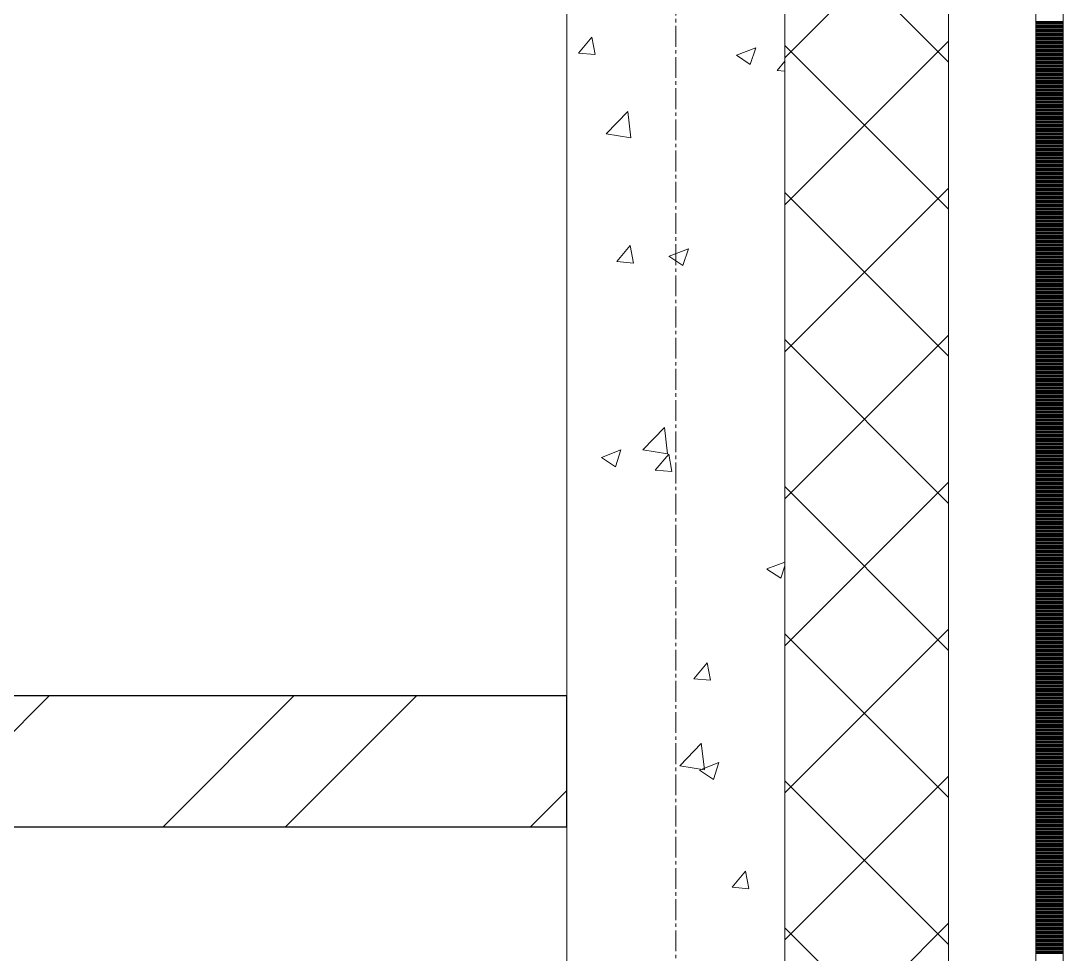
# Model space of a CAD drawing. Header units: millimetres. Extents: x -24360 to 609566, y -391049 to 148426.
# Drawn here: x 261045 to 262000, y -163966 to -163111 of the extents above; entities that cross this region are included whole.
import ezdxf

# ---------------------------------------------------------------- set-up
doc = ezdxf.new("R2010")
doc.units = ezdxf.units.MM
doc.linetypes.add('CENTER2', pattern=[28.575, 19.05, -3.175, 3.175, -3.175])
doc.layers.add('АР_Оси_РД_100', color=7, linetype='Continuous', lineweight=0, true_color=0x525252)
for name, color, linetype, lineweight in [('АР_Стены кирпич', 32, 'Continuous', 25), ('АР_Стены ПЕНОблок', 52, 'Continuous', 20), ('АР_Тонкая', 254, 'Continuous', 5), ('АР_Утеплитель', 31, 'Continuous', 0), ('АР_Штриховка', 8, 'Continuous', 0)]:
    doc.layers.add(name, color=color, linetype=linetype, lineweight=lineweight)

msp = doc.modelspace()

# ---------------------------------------------------------------- hatches: boundary and pattern name
at = {"layer": 'АР_Штриховка', "linetype": 'Continuous', "lineweight": 0, "true_color": 0x000000}
h = msp.add_hatch(dxfattribs=at)
h.set_pattern_fill('ANSI32', color=18, scale=25, style=0)
h.set_pattern_definition([(45, (241545, -219850), (-168.3798, 168.3798), []), (45, (241657.25, -219850), (-168.3798, 168.3798), [])])
h.paths.add_polyline_path([(257035, -163730), (257005, -163810), (257035, -163850), (258715, -163850), (258675, -163760), (258595, -163730)], flags=0)
h.paths.add_polyline_path([(258715, -163730), (258675, -163760), (258715, -163850), (261545, -163850), (261545, -163730)], flags=0)

# ---------------------------------------------------------------- linework, layer by layer
at = {"layer": 'АР_Оси_РД_100', "linetype": 'CENTER2'}
for q in [(261645, -155721.321), (261645, -158150)]:
    msp.add_line((261645, -167650), q, dxfattribs=at)
at = {"layer": 'АР_Стены кирпич', "color": 18, "linetype": 'Continuous', "lineweight": 25, "true_color": 0x000000}
for p, q in [((261545, -163730), (258715, -163730)), ((261545, -163850), (261545, -163730)), ((258715, -163850), (261545, -163850))]:
    msp.add_line(p, q, dxfattribs=at)
at = {"layer": 'АР_Стены ПЕНОблок', "color": 18, "linetype": 'Continuous', "lineweight": 20, "true_color": 0x000000}
for p, q in [((261545, -158150), (261545, -168350)), ((261745, -168350), (261745, -158150))]:
    msp.add_line(p, q, dxfattribs=at)
at = {"layer": 'АР_Тонкая', "color": 18, "linetype": 'Continuous', "lineweight": 5, "true_color": 0x000000}
for p, q in [((261895, -158150), (261895, -168350)), ((261975, -168350), (261975, -158150)), ((261975, -158150), (261975, -168350)), ((262000, -168350), (262000, -158150))]:
    msp.add_line(p, q, dxfattribs=at)
at = {"layer": 'АР_Утеплитель', "color": 18, "linetype": 'Continuous', "lineweight": 0, "true_color": 0x000000}
for p, q in [((261745, -158150), (261745, -168350)), ((261895, -168350), (261895, -158150))]:
    msp.add_line(p, q, dxfattribs=at)
at = {"layer": 'АР_Штриховка', "color": 18, "linetype": 'Continuous', "lineweight": 0, "true_color": 0x000000}
for p, q in [((261745, -163145.259), (261895, -162995.259)), ((261895, -163149.402), (261745, -162999.402)), ((261975, -163112), (262000, -163112)), ((261975, -163113), (262000, -163113)), ((261975, -163114), (262000, -163114)), ((261975, -163115), (262000, -163115)), ((261975, -163116), (262000, -163116)), ((261975, -163117), (262000, -163117)), ((261975, -163118), (262000, -163118)), ((261975, -163119), (262000, -163119)), ((261555.69, -163140.966), (261567.935, -163126.372)), ((261570.95, -163142.281), (261568.013, -163126.359)), ((261975, -163120), (262000, -163120)), ((261975, -163121), (262000, -163121)), ((261975, -163122), (262000, -163122)), ((261975, -163123), (262000, -163123)), ((261975, -163124), (262000, -163124)), ((261975, -163125), (262000, -163125)), ((261975, -163126), (262000, -163126)), ((261975, -163127), (262000, -163127)), ((261975, -163128), (262000, -163128)), ((261975, -163129), (262000, -163129)), ((261700.538, -163142.988), (261718.322, -163136.162)), ((261713.156, -163151.557), (261718.306, -163136.208)), ((261745, -163279.963), (261895, -163129.963)), ((261895, -163284.106), (261745, -163134.106)), ((261975, -163130), (262000, -163130)), ((261975, -163131), (262000, -163131)), ((261975, -163132), (262000, -163132)), ((261975, -163133), (262000, -163133)), ((261975, -163134), (262000, -163134)), ((261975, -163135), (262000, -163135)), ((261975, -163136), (262000, -163136)), ((261975, -163137), (262000, -163137)), ((261975, -163138), (262000, -163138)), ((261555.69, -163140.967), (261570.872, -163142.295)), ((261700.517, -163143.034), (261713.152, -163151.556)), ((261737.874, -163156.905), (261745, -163148.413)), ((261975, -163139), (262000, -163139)), ((261975, -163140), (262000, -163140)), ((261975, -163141), (262000, -163141)), ((261975, -163142), (262000, -163142)), ((261975, -163143), (262000, -163143)), ((261975, -163144), (262000, -163144)), ((261975, -163145), (262000, -163145)), ((261975, -163146), (262000, -163146)), ((261975, -163147), (262000, -163147)), ((261975, -163148), (262000, -163148)), ((261737.874, -163156.906), (261745, -163157.529)), ((261975, -163149), (262000, -163149)), ((261975, -163150), (262000, -163150)), ((261975, -163151), (262000, -163151)), ((261975, -163152), (262000, -163152)), ((261975, -163153), (262000, -163153)), ((261975, -163154), (262000, -163154)), ((261975, -163155), (262000, -163155)), ((261975, -163156), (262000, -163156)), ((261975, -163157), (262000, -163157)), ((261975, -163158), (262000, -163158)), ((261975, -163159), (262000, -163159)), ((261975, -163160), (262000, -163160)), ((261975, -163161), (262000, -163161)), ((261975, -163162), (262000, -163162)), ((261975, -163163), (262000, -163163)), ((261975, -163164), (262000, -163164)), ((261975, -163165), (262000, -163165)), ((261975, -163166), (262000, -163166)), ((261975, -163167), (262000, -163167)), ((261975, -163168), (262000, -163168)), ((261975, -163169), (262000, -163169)), ((261975, -163170), (262000, -163170)), ((261975, -163171), (262000, -163171)), ((261975, -163172), (262000, -163172)), ((261975, -163173), (262000, -163173)), ((261975, -163174), (262000, -163174)), ((261975, -163175), (262000, -163175)), ((261975, -163176), (262000, -163176)), ((261975, -163177), (262000, -163177)), ((261975, -163178), (262000, -163178)), ((261975, -163179), (262000, -163179)), ((261975, -163180), (262000, -163180)), ((261975, -163181), (262000, -163181)), ((261975, -163182), (262000, -163182)), ((261975, -163183), (262000, -163183)), ((261975, -163184), (262000, -163184)), ((261975, -163185), (262000, -163185)), ((261975, -163186), (262000, -163186)), ((261581.174, -163215.058), (261600.957, -163194.439)), ((261603.786, -163218.559), (261600.979, -163194.436)), ((261975, -163187), (262000, -163187)), ((261975, -163188), (262000, -163188)), ((261975, -163189), (262000, -163189)), ((261975, -163190), (262000, -163190)), ((261975, -163191), (262000, -163191)), ((261975, -163192), (262000, -163192)), ((261975, -163193), (262000, -163193)), ((261975, -163194), (262000, -163194)), ((261975, -163195), (262000, -163195)), ((261975, -163196), (262000, -163196)), ((261975, -163197), (262000, -163197)), ((261975, -163198), (262000, -163198)), ((261975, -163199), (262000, -163199)), ((261975, -163200), (262000, -163200)), ((261975, -163201), (262000, -163201)), ((261975, -163202), (262000, -163202)), ((261975, -163203), (262000, -163203)), ((261975, -163204), (262000, -163204)), ((261975, -163205), (262000, -163205)), ((261581.19, -163215.092), (261603.78, -163218.596)), ((261975, -163206), (262000, -163206)), ((261975, -163207), (262000, -163207)), ((261975, -163208), (262000, -163208)), ((261975, -163209), (262000, -163209)), ((261975, -163210), (262000, -163210)), ((261975, -163211), (262000, -163211)), ((261975, -163212), (262000, -163212)), ((261975, -163213), (262000, -163213)), ((261975, -163214), (262000, -163214)), ((261975, -163215), (262000, -163215)), ((261975, -163216), (262000, -163216)), ((261975, -163217), (262000, -163217)), ((261975, -163218), (262000, -163218)), ((261975, -163219), (262000, -163219)), ((261975, -163220), (262000, -163220)), ((261975, -163221), (262000, -163221)), ((261975, -163222), (262000, -163222)), ((261975, -163223), (262000, -163223)), ((261975, -163224), (262000, -163224)), ((261975, -163225), (262000, -163225)), ((261975, -163226), (262000, -163226)), ((261975, -163227), (262000, -163227)), ((261975, -163228), (262000, -163228)), ((261975, -163229), (262000, -163229)), ((261975, -163230), (262000, -163230)), ((261975, -163231), (262000, -163231)), ((261975, -163232), (262000, -163232)), ((261975, -163233), (262000, -163233)), ((261975, -163234), (262000, -163234)), ((261975, -163235), (262000, -163235)), ((261975, -163236), (262000, -163236)), ((261975, -163237), (262000, -163237)), ((261975, -163238), (262000, -163238)), ((261975, -163239), (262000, -163239)), ((261975, -163240), (262000, -163240)), ((261975, -163241), (262000, -163241)), ((261975, -163242), (262000, -163242)), ((261975, -163243), (262000, -163243)), ((261975, -163244), (262000, -163244)), ((261975, -163245), (262000, -163245)), ((261975, -163246), (262000, -163246)), ((261975, -163247), (262000, -163247)), ((261975, -163248), (262000, -163248)), ((261975, -163249), (262000, -163249)), ((261975, -163250), (262000, -163250)), ((261975, -163251), (262000, -163251)), ((261975, -163252), (262000, -163252)), ((261975, -163253), (262000, -163253)), ((261975, -163254), (262000, -163254)), ((261975, -163255), (262000, -163255)), ((261975, -163256), (262000, -163256)), ((261975, -163257), (262000, -163257)), ((261975, -163258), (262000, -163258)), ((261975, -163259), (262000, -163259)), ((261975, -163260), (262000, -163260)), ((261975, -163261), (262000, -163261)), ((261975, -163262), (262000, -163262)), ((261975, -163263), (262000, -163263)), ((261745, -163414.666), (261895, -163264.666)), ((261895, -163418.81), (261745, -163268.81)), ((261975, -163264), (262000, -163264)), ((261975, -163265), (262000, -163265)), ((261975, -163266), (262000, -163266)), ((261975, -163267), (262000, -163267)), ((261975, -163268), (262000, -163268)), ((261975, -163269), (262000, -163269)), ((261975, -163270), (262000, -163270)), ((261975, -163271), (262000, -163271)), ((261975, -163272), (262000, -163272)), ((261975, -163273), (262000, -163273)), ((261975, -163274), (262000, -163274)), ((261975, -163275), (262000, -163275)), ((261975, -163276), (262000, -163276)), ((261975, -163277), (262000, -163277)), ((261975, -163278), (262000, -163278)), ((261975, -163279), (262000, -163279)), ((261975, -163280), (262000, -163280)), ((261975, -163281), (262000, -163281)), ((261975, -163282), (262000, -163282)), ((261975, -163283), (262000, -163283)), ((261975, -163284), (262000, -163284)), ((261975, -163285), (262000, -163285)), ((261975, -163286), (262000, -163286)), ((261975, -163287), (262000, -163287)), ((261975, -163288), (262000, -163288)), ((261975, -163289), (262000, -163289)), ((261975, -163290), (262000, -163290)), ((261975, -163291), (262000, -163291)), ((261975, -163292), (262000, -163292)), ((261975, -163293), (262000, -163293)), ((261975, -163294), (262000, -163294)), ((261975, -163295), (262000, -163295)), ((261975, -163296), (262000, -163296)), ((261975, -163297), (262000, -163297)), ((261975, -163298), (262000, -163298)), ((261975, -163299), (262000, -163299)), ((261975, -163300), (262000, -163300)), ((261975, -163301), (262000, -163301)), ((261975, -163302), (262000, -163302)), ((261975, -163303), (262000, -163303)), ((261975, -163304), (262000, -163304)), ((261975, -163305), (262000, -163305)), ((261975, -163306), (262000, -163306)), ((261975, -163307), (262000, -163307)), ((261975, -163308), (262000, -163308)), ((261975, -163309), (262000, -163309)), ((261975, -163310), (262000, -163310)), ((261590.933, -163332.022), (261603.178, -163317.429)), ((261606.193, -163333.338), (261603.256, -163317.416)), ((261638.736, -163327.177), (261656.52, -163320.35)), ((261975, -163311), (262000, -163311)), ((261975, -163312), (262000, -163312)), ((261975, -163313), (262000, -163313)), ((261975, -163314), (262000, -163314)), ((261975, -163315), (262000, -163315)), ((261975, -163316), (262000, -163316)), ((261975, -163317), (262000, -163317)), ((261975, -163318), (262000, -163318)), ((261975, -163319), (262000, -163319)), ((261975, -163320), (262000, -163320)), ((261638.715, -163327.222), (261651.35, -163335.744)), ((261651.354, -163335.745), (261656.504, -163320.396)), ((261975, -163321), (262000, -163321)), ((261975, -163322), (262000, -163322)), ((261975, -163323), (262000, -163323)), ((261975, -163324), (262000, -163324)), ((261975, -163325), (262000, -163325)), ((261975, -163326), (262000, -163326)), ((261975, -163327), (262000, -163327)), ((261975, -163328), (262000, -163328)), ((261975, -163329), (262000, -163329)), ((261590.933, -163332.024), (261606.115, -163333.352)), ((261975, -163330), (262000, -163330)), ((261975, -163331), (262000, -163331)), ((261975, -163332), (262000, -163332)), ((261975, -163333), (262000, -163333)), ((261975, -163334), (262000, -163334)), ((261975, -163335), (262000, -163335)), ((261975, -163336), (262000, -163336)), ((261975, -163337), (262000, -163337)), ((261975, -163338), (262000, -163338)), ((261975, -163339), (262000, -163339)), ((261975, -163340), (262000, -163340)), ((261975, -163341), (262000, -163341)), ((261975, -163342), (262000, -163342)), ((261975, -163343), (262000, -163343)), ((261975, -163344), (262000, -163344)), ((261975, -163345), (262000, -163345)), ((261975, -163346), (262000, -163346)), ((261975, -163347), (262000, -163347)), ((261975, -163348), (262000, -163348)), ((261975, -163349), (262000, -163349)), ((261975, -163350), (262000, -163350)), ((261975, -163351), (262000, -163351)), ((261975, -163352), (262000, -163352)), ((261975, -163353), (262000, -163353)), ((261975, -163354), (262000, -163354)), ((261975, -163355), (262000, -163355)), ((261975, -163356), (262000, -163356)), ((261975, -163357), (262000, -163357)), ((261975, -163358), (262000, -163358)), ((261975, -163359), (262000, -163359)), ((261975, -163360), (262000, -163360)), ((261975, -163361), (262000, -163361)), ((261975, -163362), (262000, -163362)), ((261975, -163363), (262000, -163363)), ((261975, -163364), (262000, -163364)), ((261975, -163365), (262000, -163365)), ((261975, -163366), (262000, -163366)), ((261975, -163367), (262000, -163367)), ((261975, -163368), (262000, -163368)), ((261975, -163369), (262000, -163369)), ((261975, -163370), (262000, -163370)), ((261975, -163371), (262000, -163371)), ((261975, -163372), (262000, -163372)), ((261975, -163373), (262000, -163373)), ((261975, -163374), (262000, -163374)), ((261975, -163375), (262000, -163375)), ((261975, -163376), (262000, -163376)), ((261975, -163377), (262000, -163377)), ((261975, -163378), (262000, -163378)), ((261975, -163379), (262000, -163379)), ((261975, -163380), (262000, -163380)), ((261975, -163381), (262000, -163381)), ((261975, -163382), (262000, -163382)), ((261975, -163383), (262000, -163383)), ((261975, -163384), (262000, -163384)), ((261975, -163385), (262000, -163385)), ((261975, -163386), (262000, -163386)), ((261975, -163387), (262000, -163387)), ((261975, -163388), (262000, -163388)), ((261975, -163389), (262000, -163389)), ((261975, -163390), (262000, -163390)), ((261975, -163391), (262000, -163391)), ((261975, -163392), (262000, -163392)), ((261975, -163393), (262000, -163393)), ((261975, -163394), (262000, -163394)), ((261975, -163395), (262000, -163395)), ((261975, -163396), (262000, -163396)), ((261745, -163549.37), (261895, -163399.37)), ((261895, -163553.514), (261745, -163403.514)), ((261975, -163397), (262000, -163397)), ((261975, -163398), (262000, -163398)), ((261975, -163399), (262000, -163399)), ((261975, -163400), (262000, -163400)), ((261975, -163401), (262000, -163401)), ((261975, -163402), (262000, -163402)), ((261975, -163403), (262000, -163403)), ((261975, -163404), (262000, -163404)), ((261975, -163405), (262000, -163405)), ((261975, -163406), (262000, -163406)), ((261975, -163407), (262000, -163407)), ((261975, -163408), (262000, -163408)), ((261975, -163409), (262000, -163409)), ((261975, -163410), (262000, -163410)), ((261975, -163411), (262000, -163411)), ((261975, -163412), (262000, -163412)), ((261975, -163413), (262000, -163413)), ((261975, -163414), (262000, -163414)), ((261975, -163415), (262000, -163415)), ((261975, -163416), (262000, -163416)), ((261975, -163417), (262000, -163417)), ((261975, -163418), (262000, -163418)), ((261975, -163419), (262000, -163419)), ((261975, -163420), (262000, -163420)), ((261975, -163421), (262000, -163421)), ((261975, -163422), (262000, -163422)), ((261975, -163423), (262000, -163423)), ((261975, -163424), (262000, -163424)), ((261975, -163425), (262000, -163425)), ((261975, -163426), (262000, -163426)), ((261975, -163427), (262000, -163427)), ((261975, -163428), (262000, -163428)), ((261975, -163429), (262000, -163429)), ((261975, -163430), (262000, -163430)), ((261975, -163431), (262000, -163431)), ((261975, -163432), (262000, -163432)), ((261975, -163433), (262000, -163433)), ((261975, -163434), (262000, -163434)), ((261975, -163435), (262000, -163435)), ((261975, -163436), (262000, -163436)), ((261975, -163437), (262000, -163437)), ((261975, -163438), (262000, -163438)), ((261975, -163439), (262000, -163439)), ((261975, -163440), (262000, -163440)), ((261975, -163441), (262000, -163441)), ((261975, -163442), (262000, -163442)), ((261975, -163443), (262000, -163443)), ((261975, -163444), (262000, -163444)), ((261975, -163445), (262000, -163445)), ((261975, -163446), (262000, -163446)), ((261975, -163447), (262000, -163447)), ((261975, -163448), (262000, -163448)), ((261975, -163449), (262000, -163449)), ((261975, -163450), (262000, -163450)), ((261975, -163451), (262000, -163451)), ((261975, -163452), (262000, -163452)), ((261975, -163453), (262000, -163453)), ((261975, -163454), (262000, -163454)), ((261975, -163455), (262000, -163455)), ((261975, -163456), (262000, -163456)), ((261975, -163457), (262000, -163457)), ((261975, -163458), (262000, -163458)), ((261975, -163459), (262000, -163459)), ((261975, -163460), (262000, -163460)), ((261975, -163461), (262000, -163461)), ((261975, -163462), (262000, -163462)), ((261975, -163463), (262000, -163463)), ((261975, -163464), (262000, -163464)), ((261975, -163465), (262000, -163465)), ((261975, -163466), (262000, -163466)), ((261975, -163467), (262000, -163467)), ((261975, -163468), (262000, -163468)), ((261975, -163469), (262000, -163469)), ((261975, -163470), (262000, -163470)), ((261975, -163471), (262000, -163471)), ((261975, -163472), (262000, -163472)), ((261975, -163473), (262000, -163473)), ((261975, -163474), (262000, -163474)), ((261975, -163475), (262000, -163475)), ((261975, -163476), (262000, -163476)), ((261975, -163477), (262000, -163477)), ((261975, -163478), (262000, -163478)), ((261975, -163479), (262000, -163479)), ((261975, -163480), (262000, -163480)), ((261975, -163481), (262000, -163481)), ((261975, -163482), (262000, -163482)), ((261614.849, -163504.526), (261634.632, -163483.907)), ((261637.46, -163508.027), (261634.654, -163483.905)), ((261975, -163483), (262000, -163483)), ((261975, -163484), (262000, -163484)), ((261975, -163485), (262000, -163485)), ((261975, -163486), (262000, -163486)), ((261975, -163487), (262000, -163487)), ((261975, -163488), (262000, -163488)), ((261975, -163489), (262000, -163489)), ((261975, -163490), (262000, -163490)), ((261975, -163491), (262000, -163491)), ((261975, -163492), (262000, -163492)), ((261975, -163493), (262000, -163493)), ((261975, -163494), (262000, -163494)), ((261975, -163495), (262000, -163495)), ((261975, -163496), (262000, -163496)), ((261975, -163497), (262000, -163497)), ((261975, -163498), (262000, -163498)), ((261975, -163499), (262000, -163499)), ((261975, -163500), (262000, -163500)), ((261975, -163501), (262000, -163501)), ((261576.913, -163511.41), (261589.548, -163519.932)), ((261576.933, -163511.365), (261594.718, -163504.538)), ((261589.552, -163519.933), (261594.702, -163504.584)), ((261614.865, -163504.56), (261637.455, -163508.064)), ((261626.177, -163523.079), (261638.422, -163508.486)), ((261641.436, -163524.395), (261638.499, -163508.473)), ((261975, -163502), (262000, -163502)), ((261975, -163503), (262000, -163503)), ((261975, -163504), (262000, -163504)), ((261975, -163505), (262000, -163505)), ((261975, -163506), (262000, -163506)), ((261975, -163507), (262000, -163507)), ((261975, -163508), (262000, -163508)), ((261975, -163509), (262000, -163509)), ((261975, -163510), (262000, -163510)), ((261975, -163511), (262000, -163511)), ((261975, -163512), (262000, -163512)), ((261975, -163513), (262000, -163513)), ((261975, -163514), (262000, -163514)), ((261975, -163515), (262000, -163515)), ((261975, -163516), (262000, -163516)), ((261975, -163517), (262000, -163517)), ((261975, -163518), (262000, -163518)), ((261975, -163519), (262000, -163519)), ((261975, -163520), (262000, -163520)), ((261975, -163521), (262000, -163521)), ((261626.176, -163523.081), (261641.358, -163524.409)), ((261975, -163522), (262000, -163522)), ((261975, -163523), (262000, -163523)), ((261975, -163524), (262000, -163524)), ((261975, -163525), (262000, -163525)), ((261975, -163526), (262000, -163526)), ((261975, -163527), (262000, -163527)), ((261975, -163528), (262000, -163528)), ((261975, -163529), (262000, -163529)), ((261975, -163530), (262000, -163530)), ((261745, -163684.074), (261895, -163534.074)), ((261895, -163688.218), (261745, -163538.218)), ((261975, -163531), (262000, -163531)), ((261975, -163532), (262000, -163532)), ((261975, -163533), (262000, -163533)), ((261975, -163534), (262000, -163534)), ((261975, -163535), (262000, -163535)), ((261975, -163536), (262000, -163536)), ((261975, -163537), (262000, -163537)), ((261975, -163538), (262000, -163538)), ((261975, -163539), (262000, -163539)), ((261975, -163540), (262000, -163540)), ((261975, -163541), (262000, -163541)), ((261975, -163542), (262000, -163542)), ((261975, -163543), (262000, -163543)), ((261975, -163544), (262000, -163544)), ((261975, -163545), (262000, -163545)), ((261975, -163546), (262000, -163546)), ((261975, -163547), (262000, -163547)), ((261975, -163548), (262000, -163548)), ((261975, -163549), (262000, -163549)), ((261975, -163550), (262000, -163550)), ((261975, -163551), (262000, -163551)), ((261975, -163552), (262000, -163552)), ((261975, -163553), (262000, -163553)), ((261975, -163554), (262000, -163554)), ((261975, -163555), (262000, -163555)), ((261975, -163556), (262000, -163556)), ((261975, -163557), (262000, -163557)), ((261975, -163558), (262000, -163558)), ((261975, -163559), (262000, -163559)), ((261975, -163560), (262000, -163560)), ((261975, -163561), (262000, -163561)), ((261975, -163562), (262000, -163562)), ((261975, -163563), (262000, -163563)), ((261975, -163564), (262000, -163564)), ((261975, -163565), (262000, -163565)), ((261975, -163566), (262000, -163566)), ((261975, -163567), (262000, -163567)), ((261975, -163568), (262000, -163568)), ((261975, -163569), (262000, -163569)), ((261975, -163570), (262000, -163570)), ((261975, -163571), (262000, -163571)), ((261975, -163572), (262000, -163572)), ((261975, -163573), (262000, -163573)), ((261975, -163574), (262000, -163574)), ((261975, -163575), (262000, -163575)), ((261975, -163576), (262000, -163576)), ((261975, -163577), (262000, -163577)), ((261975, -163578), (262000, -163578)), ((261975, -163579), (262000, -163579)), ((261975, -163580), (262000, -163580)), ((261975, -163581), (262000, -163581)), ((261975, -163582), (262000, -163582)), ((261975, -163583), (262000, -163583)), ((261975, -163584), (262000, -163584)), ((261975, -163585), (262000, -163585)), ((261975, -163586), (262000, -163586)), ((261975, -163587), (262000, -163587)), ((261975, -163588), (262000, -163588)), ((261975, -163589), (262000, -163589)), ((261975, -163590), (262000, -163590)), ((261975, -163591), (262000, -163591)), ((261975, -163592), (262000, -163592)), ((261975, -163593), (262000, -163593)), ((261975, -163594), (262000, -163594)), ((261975, -163595), (262000, -163595)), ((261975, -163596), (262000, -163596)), ((261975, -163597), (262000, -163597)), ((261975, -163598), (262000, -163598)), ((261975, -163599), (262000, -163599)), ((261975, -163600), (262000, -163600)), ((261975, -163601), (262000, -163601)), ((261975, -163602), (262000, -163602)), ((261975, -163603), (262000, -163603)), ((261975, -163604), (262000, -163604)), ((261975, -163605), (262000, -163605)), ((261975, -163606), (262000, -163606)), ((261728.527, -163613.675), (261741.162, -163622.197)), ((261728.548, -163613.63), (261745, -163607.314)), ((261741.166, -163622.198), (261745, -163610.773)), ((261975, -163607), (262000, -163607)), ((261975, -163608), (262000, -163608)), ((261975, -163609), (262000, -163609)), ((261975, -163610), (262000, -163610)), ((261975, -163611), (262000, -163611)), ((261975, -163612), (262000, -163612)), ((261975, -163613), (262000, -163613)), ((261975, -163614), (262000, -163614)), ((261975, -163615), (262000, -163615)), ((261975, -163616), (262000, -163616)), ((261975, -163617), (262000, -163617)), ((261975, -163618), (262000, -163618)), ((261975, -163619), (262000, -163619)), ((261975, -163620), (262000, -163620)), ((261975, -163621), (262000, -163621)), ((261975, -163622), (262000, -163622)), ((261975, -163623), (262000, -163623)), ((261975, -163624), (262000, -163624)), ((261975, -163625), (262000, -163625)), ((261975, -163626), (262000, -163626)), ((261975, -163627), (262000, -163627)), ((261975, -163628), (262000, -163628)), ((261975, -163629), (262000, -163629)), ((261975, -163630), (262000, -163630)), ((261975, -163631), (262000, -163631)), ((261975, -163632), (262000, -163632)), ((261975, -163633), (262000, -163633)), ((261975, -163634), (262000, -163634)), ((261975, -163635), (262000, -163635)), ((261975, -163636), (262000, -163636)), ((261975, -163637), (262000, -163637)), ((261975, -163638), (262000, -163638)), ((261975, -163639), (262000, -163639)), ((261975, -163640), (262000, -163640)), ((261975, -163641), (262000, -163641)), ((261975, -163642), (262000, -163642)), ((261975, -163643), (262000, -163643)), ((261975, -163644), (262000, -163644)), ((261975, -163645), (262000, -163645)), ((261975, -163646), (262000, -163646)), ((261975, -163647), (262000, -163647)), ((261975, -163648), (262000, -163648)), ((261975, -163649), (262000, -163649)), ((261975, -163650), (262000, -163650)), ((261975, -163651), (262000, -163651)), ((261975, -163652), (262000, -163652)), ((261975, -163653), (262000, -163653)), ((261975, -163654), (262000, -163654)), ((261975, -163655), (262000, -163655)), ((261975, -163656), (262000, -163656)), ((261975, -163657), (262000, -163657)), ((261975, -163658), (262000, -163658)), ((261975, -163659), (262000, -163659)), ((261975, -163660), (262000, -163660)), ((261975, -163661), (262000, -163661)), ((261975, -163662), (262000, -163662)), ((261975, -163663), (262000, -163663)), ((261975, -163664), (262000, -163664)), ((261745, -163818.778), (261895, -163668.778)), ((261895, -163822.922), (261745, -163672.922)), ((261975, -163665), (262000, -163665)), ((261975, -163666), (262000, -163666)), ((261975, -163667), (262000, -163667)), ((261975, -163668), (262000, -163668)), ((261975, -163669), (262000, -163669)), ((261975, -163670), (262000, -163670)), ((261975, -163671), (262000, -163671)), ((261975, -163672), (262000, -163672)), ((261975, -163673), (262000, -163673)), ((261975, -163674), (262000, -163674)), ((261975, -163675), (262000, -163675)), ((261975, -163676), (262000, -163676)), ((261975, -163677), (262000, -163677)), ((261975, -163678), (262000, -163678)), ((261975, -163679), (262000, -163679)), ((261975, -163680), (262000, -163680)), ((261975, -163681), (262000, -163681)), ((261975, -163682), (262000, -163682)), ((261975, -163683), (262000, -163683)), ((261975, -163684), (262000, -163684)), ((261975, -163685), (262000, -163685)), ((261975, -163686), (262000, -163686)), ((261975, -163687), (262000, -163687)), ((261975, -163688), (262000, -163688)), ((261975, -163689), (262000, -163689)), ((261975, -163690), (262000, -163690)), ((261975, -163691), (262000, -163691)), ((261975, -163692), (262000, -163692)), ((261661.42, -163714.136), (261673.665, -163699.543)), ((261676.679, -163715.452), (261673.742, -163699.53)), ((261975, -163693), (262000, -163693)), ((261975, -163694), (262000, -163694)), ((261975, -163695), (262000, -163695)), ((261975, -163696), (262000, -163696)), ((261975, -163697), (262000, -163697)), ((261975, -163698), (262000, -163698)), ((261975, -163699), (262000, -163699)), ((261975, -163700), (262000, -163700)), ((261975, -163701), (262000, -163701)), ((261975, -163702), (262000, -163702)), ((261975, -163703), (262000, -163703)), ((261975, -163704), (262000, -163704)), ((261975, -163705), (262000, -163705)), ((261975, -163706), (262000, -163706)), ((261975, -163707), (262000, -163707)), ((261975, -163708), (262000, -163708)), ((261975, -163709), (262000, -163709)), ((261975, -163710), (262000, -163710)), ((261975, -163711), (262000, -163711)), ((261975, -163712), (262000, -163712)), ((261661.42, -163714.137), (261676.602, -163715.466)), ((261975, -163713), (262000, -163713)), ((261975, -163714), (262000, -163714)), ((261975, -163715), (262000, -163715)), ((261975, -163716), (262000, -163716)), ((261975, -163717), (262000, -163717)), ((261975, -163718), (262000, -163718)), ((261975, -163719), (262000, -163719)), ((261975, -163720), (262000, -163720)), ((261975, -163721), (262000, -163721)), ((261975, -163722), (262000, -163722)), ((261975, -163723), (262000, -163723)), ((261975, -163724), (262000, -163724)), ((261975, -163725), (262000, -163725)), ((261975, -163726), (262000, -163726)), ((261975, -163727), (262000, -163727)), ((261975, -163728), (262000, -163728)), ((261975, -163729), (262000, -163729)), ((261975, -163730), (262000, -163730)), ((261975, -163731), (262000, -163731)), ((261975, -163732), (262000, -163732)), ((261975, -163733), (262000, -163733)), ((261975, -163734), (262000, -163734)), ((261975, -163735), (262000, -163735)), ((261975, -163736), (262000, -163736)), ((261975, -163737), (262000, -163737)), ((261975, -163738), (262000, -163738)), ((261975, -163739), (262000, -163739)), ((261975, -163740), (262000, -163740)), ((261975, -163741), (262000, -163741)), ((261975, -163742), (262000, -163742)), ((261975, -163743), (262000, -163743)), ((261975, -163744), (262000, -163744)), ((261975, -163745), (262000, -163745)), ((261975, -163746), (262000, -163746)), ((261975, -163747), (262000, -163747)), ((261975, -163748), (262000, -163748)), ((261975, -163749), (262000, -163749)), ((261975, -163750), (262000, -163750)), ((261975, -163751), (262000, -163751)), ((261975, -163752), (262000, -163752)), ((261975, -163753), (262000, -163753)), ((261975, -163754), (262000, -163754)), ((261975, -163755), (262000, -163755)), ((261975, -163756), (262000, -163756)), ((261975, -163757), (262000, -163757)), ((261975, -163758), (262000, -163758)), ((261975, -163759), (262000, -163759)), ((261975, -163760), (262000, -163760)), ((261975, -163761), (262000, -163761)), ((261975, -163762), (262000, -163762)), ((261975, -163763), (262000, -163763)), ((261975, -163764), (262000, -163764)), ((261975, -163765), (262000, -163765)), ((261975, -163766), (262000, -163766)), ((261975, -163767), (262000, -163767)), ((261975, -163768), (262000, -163768)), ((261975, -163769), (262000, -163769)), ((261648.523, -163793.995), (261668.307, -163773.376)), ((261671.135, -163797.496), (261668.329, -163773.373)), ((261975, -163770), (262000, -163770)), ((261975, -163771), (262000, -163771)), ((261975, -163772), (262000, -163772)), ((261975, -163773), (262000, -163773)), ((261975, -163774), (262000, -163774)), ((261975, -163775), (262000, -163775)), ((261975, -163776), (262000, -163776)), ((261975, -163777), (262000, -163777)), ((261975, -163778), (262000, -163778)), ((261975, -163779), (262000, -163779)), ((261975, -163780), (262000, -163780)), ((261975, -163781), (262000, -163781)), ((261975, -163782), (262000, -163782)), ((261975, -163783), (262000, -163783)), ((261975, -163784), (262000, -163784)), ((261975, -163785), (262000, -163785)), ((261975, -163786), (262000, -163786)), ((261975, -163787), (262000, -163787)), ((261975, -163788), (262000, -163788)), ((261648.539, -163794.028), (261671.129, -163797.532)), ((261666.725, -163797.863), (261679.36, -163806.385)), ((261666.746, -163797.818), (261684.53, -163790.991)), ((261679.364, -163806.386), (261684.515, -163791.037)), ((261975, -163789), (262000, -163789)), ((261975, -163790), (262000, -163790)), ((261975, -163791), (262000, -163791)), ((261975, -163792), (262000, -163792)), ((261975, -163793), (262000, -163793)), ((261975, -163794), (262000, -163794)), ((261975, -163795), (262000, -163795)), ((261975, -163796), (262000, -163796)), ((261975, -163797), (262000, -163797)), ((261975, -163798), (262000, -163798)), ((261745, -163953.482), (261895, -163803.482)), ((261975, -163799), (262000, -163799)), ((261975, -163800), (262000, -163800)), ((261975, -163801), (262000, -163801)), ((261975, -163802), (262000, -163802)), ((261975, -163803), (262000, -163803)), ((261975, -163804), (262000, -163804)), ((261975, -163805), (262000, -163805)), ((261975, -163806), (262000, -163806)), ((261975, -163807), (262000, -163807)), ((261895, -163957.625), (261745, -163807.625)), ((261975, -163808), (262000, -163808)), ((261975, -163809), (262000, -163809)), ((261975, -163810), (262000, -163810)), ((261975, -163811), (262000, -163811)), ((261975, -163812), (262000, -163812)), ((261975, -163813), (262000, -163813)), ((261975, -163814), (262000, -163814)), ((261975, -163815), (262000, -163815)), ((261975, -163816), (262000, -163816)), ((261975, -163817), (262000, -163817)), ((261975, -163818), (262000, -163818)), ((261975, -163819), (262000, -163819)), ((261975, -163820), (262000, -163820)), ((261975, -163821), (262000, -163821)), ((261975, -163822), (262000, -163822)), ((261975, -163823), (262000, -163823)), ((261975, -163824), (262000, -163824)), ((261975, -163825), (262000, -163825)), ((261975, -163826), (262000, -163826)), ((261975, -163827), (262000, -163827)), ((261975, -163828), (262000, -163828)), ((261975, -163829), (262000, -163829)), ((261975, -163830), (262000, -163830)), ((261975, -163831), (262000, -163831)), ((261975, -163832), (262000, -163832)), ((261975, -163833), (262000, -163833)), ((261975, -163834), (262000, -163834)), ((261975, -163835), (262000, -163835)), ((261975, -163836), (262000, -163836)), ((261975, -163837), (262000, -163837)), ((261975, -163838), (262000, -163838)), ((261975, -163839), (262000, -163839)), ((261975, -163840), (262000, -163840)), ((261975, -163841), (262000, -163841)), ((261975, -163842), (262000, -163842)), ((261975, -163843), (262000, -163843)), ((261975, -163844), (262000, -163844)), ((261975, -163845), (262000, -163845)), ((261975, -163846), (262000, -163846)), ((261975, -163847), (262000, -163847)), ((261975, -163848), (262000, -163848)), ((261975, -163849), (262000, -163849)), ((261975, -163850), (262000, -163850)), ((261975, -163851), (262000, -163851)), ((261975, -163852), (262000, -163852)), ((261975, -163853), (262000, -163853)), ((261975, -163854), (262000, -163854)), ((261975, -163855), (262000, -163855)), ((261975, -163856), (262000, -163856)), ((261975, -163857), (262000, -163857)), ((261975, -163858), (262000, -163858)), ((261975, -163859), (262000, -163859)), ((261975, -163860), (262000, -163860)), ((261975, -163861), (262000, -163861)), ((261975, -163862), (262000, -163862)), ((261975, -163863), (262000, -163863)), ((261975, -163864), (262000, -163864)), ((261975, -163865), (262000, -163865)), ((261975, -163866), (262000, -163866)), ((261975, -163867), (262000, -163867)), ((261975, -163868), (262000, -163868)), ((261975, -163869), (262000, -163869)), ((261975, -163870), (262000, -163870)), ((261975, -163871), (262000, -163871)), ((261975, -163872), (262000, -163872)), ((261975, -163873), (262000, -163873)), ((261975, -163874), (262000, -163874)), ((261975, -163875), (262000, -163875)), ((261975, -163876), (262000, -163876)), ((261975, -163877), (262000, -163877)), ((261975, -163878), (262000, -163878)), ((261975, -163879), (262000, -163879)), ((261975, -163880), (262000, -163880)), ((261975, -163881), (262000, -163881)), ((261975, -163882), (262000, -163882)), ((261975, -163883), (262000, -163883)), ((261975, -163884), (262000, -163884)), ((261696.663, -163905.193), (261708.908, -163890.6)), ((261711.921, -163906.509), (261708.985, -163890.587)), ((261975, -163885), (262000, -163885)), ((261975, -163886), (262000, -163886)), ((261975, -163887), (262000, -163887)), ((261975, -163888), (262000, -163888)), ((261975, -163889), (262000, -163889)), ((261975, -163890), (262000, -163890)), ((261975, -163891), (262000, -163891)), ((261975, -163892), (262000, -163892)), ((261975, -163893), (262000, -163893)), ((261975, -163894), (262000, -163894)), ((261975, -163895), (262000, -163895)), ((261975, -163896), (262000, -163896)), ((261975, -163897), (262000, -163897)), ((261975, -163898), (262000, -163898)), ((261975, -163899), (262000, -163899)), ((261975, -163900), (262000, -163900)), ((261975, -163901), (262000, -163901)), ((261975, -163902), (262000, -163902)), ((261975, -163903), (262000, -163903)), ((261696.663, -163905.194), (261711.845, -163906.523)), ((261975, -163904), (262000, -163904)), ((261975, -163905), (262000, -163905)), ((261975, -163906), (262000, -163906)), ((261975, -163907), (262000, -163907)), ((261975, -163908), (262000, -163908)), ((261975, -163909), (262000, -163909)), ((261975, -163910), (262000, -163910)), ((261975, -163911), (262000, -163911)), ((261975, -163912), (262000, -163912)), ((261975, -163913), (262000, -163913)), ((261975, -163914), (262000, -163914)), ((261975, -163915), (262000, -163915)), ((261975, -163916), (262000, -163916)), ((261975, -163917), (262000, -163917)), ((261975, -163918), (262000, -163918)), ((261975, -163919), (262000, -163919)), ((261975, -163920), (262000, -163920)), ((261975, -163921), (262000, -163921)), ((261975, -163922), (262000, -163922)), ((261975, -163923), (262000, -163923)), ((261975, -163924), (262000, -163924)), ((261975, -163925), (262000, -163925)), ((261975, -163926), (262000, -163926)), ((261975, -163927), (262000, -163927)), ((261975, -163928), (262000, -163928)), ((261975, -163929), (262000, -163929)), ((261975, -163930), (262000, -163930)), ((261975, -163931), (262000, -163931)), ((261745, -164088.186), (261895, -163938.186)), ((261975, -163932), (262000, -163932)), ((261975, -163933), (262000, -163933)), ((261975, -163934), (262000, -163934)), ((261975, -163935), (262000, -163935)), ((261975, -163936), (262000, -163936)), ((261975, -163937), (262000, -163937)), ((261975, -163938), (262000, -163938)), ((261975, -163939), (262000, -163939)), ((261975, -163940), (262000, -163940)), ((261975, -163941), (262000, -163941)), ((261895, -164092.329), (261745, -163942.329)), ((261975, -163942), (262000, -163942)), ((261975, -163943), (262000, -163943)), ((261975, -163944), (262000, -163944)), ((261975, -163945), (262000, -163945)), ((261975, -163946), (262000, -163946)), ((261975, -163947), (262000, -163947)), ((261975, -163948), (262000, -163948)), ((261975, -163949), (262000, -163949)), ((261975, -163950), (262000, -163950)), ((261975, -163951), (262000, -163951)), ((261975, -163952), (262000, -163952)), ((261975, -163953), (262000, -163953)), ((261975, -163954), (262000, -163954)), ((261975, -163955), (262000, -163955)), ((261975, -163956), (262000, -163956)), ((261975, -163957), (262000, -163957)), ((261975, -163958), (262000, -163958)), ((261975, -163959), (262000, -163959)), ((261975, -163960), (262000, -163960)), ((261975, -163961), (262000, -163961)), ((261975, -163962), (262000, -163962)), ((261975, -163963), (262000, -163963)), ((261975, -163964), (262000, -163964)), ((261975, -163965), (262000, -163965)), ((261975, -163966), (262000, -163966))]:
    msp.add_line(p, q, dxfattribs=at)

doc.saveas('drawing.dxf')
